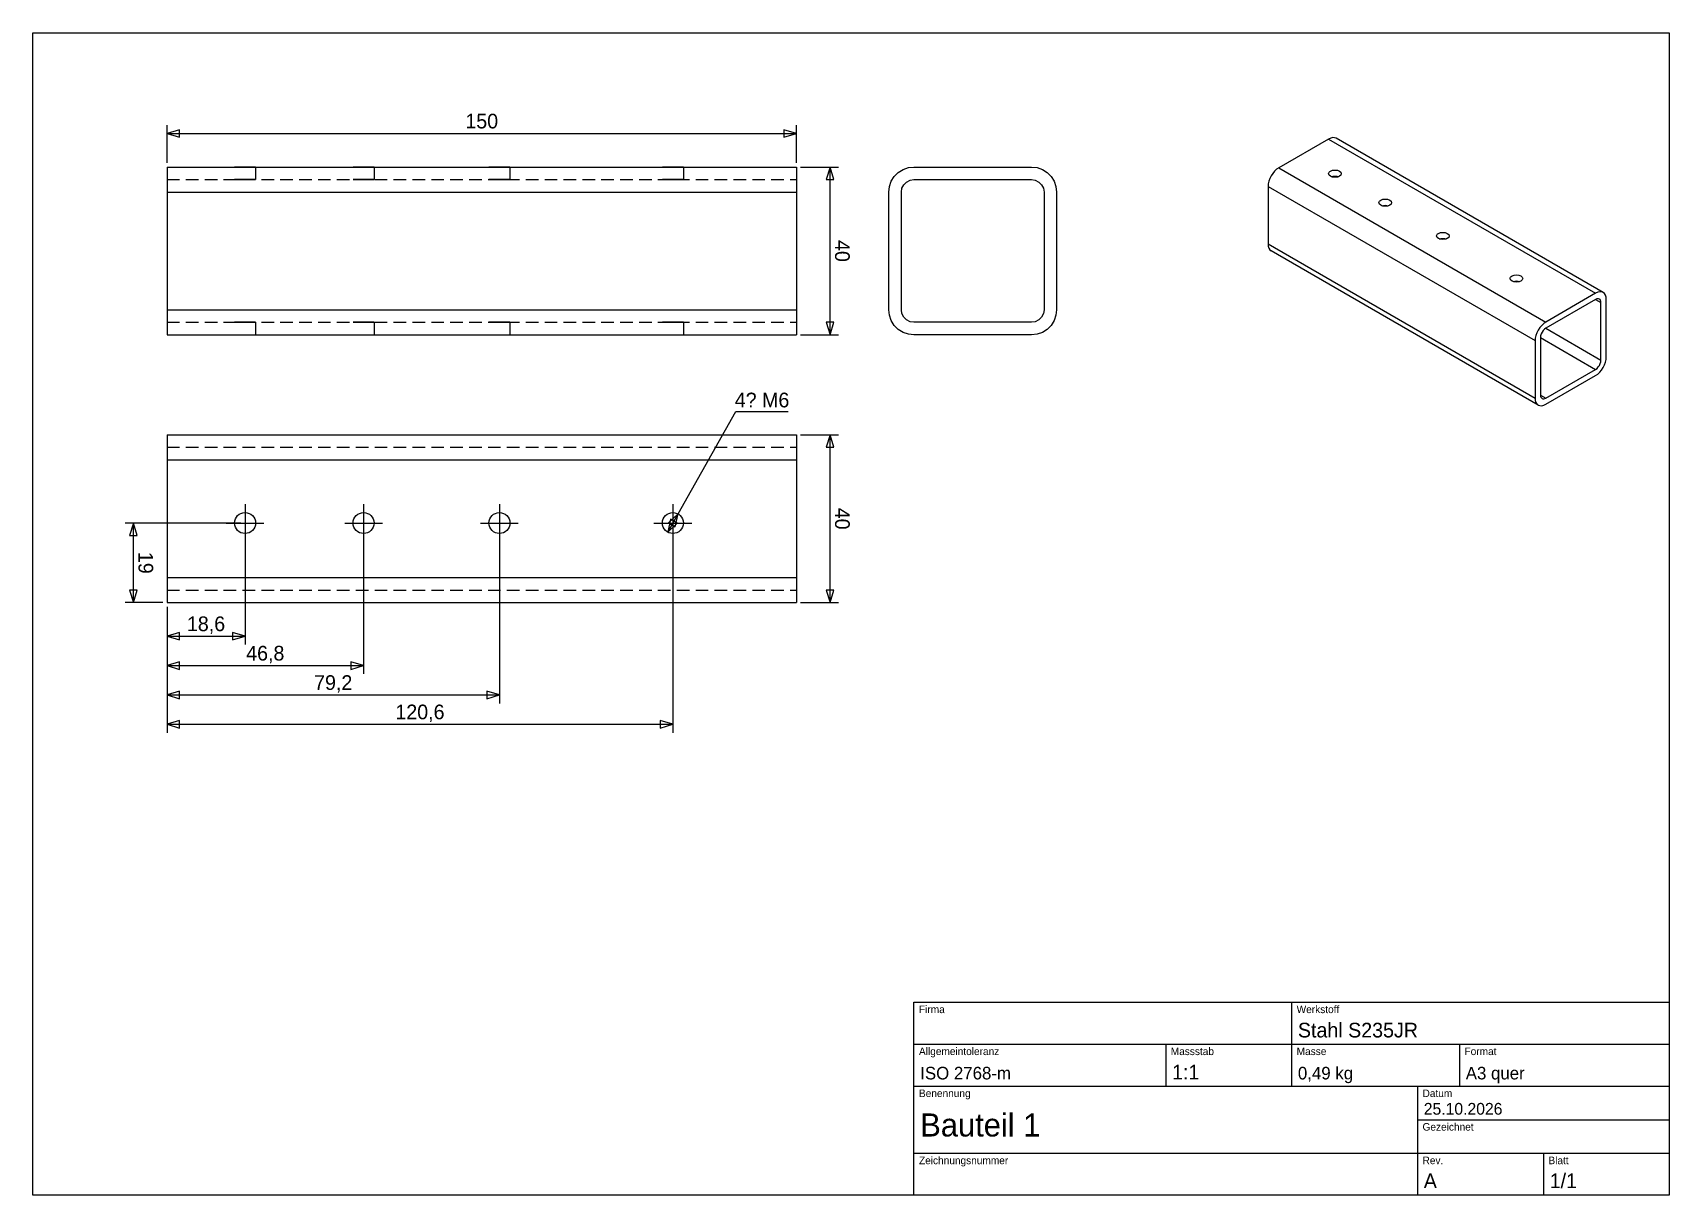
# Model space of a CAD drawing. Header units: millimetres. Extents: x 20 to 410, y 10 to 287.
import ezdxf
from ezdxf.enums import TextEntityAlignment as Align

# ---------------------------------------------------------------- set-up
doc = ezdxf.new("R2010")
doc.units = ezdxf.units.MM
doc.linetypes.add('CENTER', pattern=[15, 9, -2, 2, -2])
doc.linetypes.add('DASHED', pattern=[4.5, 3, -1.5])
for name, color, linetype in [('KONTUR', 7, 'CONTINUOUS'), ('MASSE', 3, 'CONTINUOUS'), ('MITTELLINIE', 1, 'CENTER'), ('RAHMEN', 7, 'CONTINUOUS'), ('TEXT', 7, 'CONTINUOUS'), ('VERDECKT', 8, 'DASHED')]:
    doc.layers.add(name, color=color, linetype=linetype)

msp = doc.modelspace()

# ---------------------------------------------------------------- linework, layer by layer
at = {"layer": 'KONTUR'}
for points in [[(330.614804, 261.839626), (330.229055, 261.982463), (329.788958, 262), (329.311424, 261.891566), (328.814804, 261.661324), (316.935416, 254.802754), (316.438797, 254.459551), (315.961263, 254.016579), (315.521165, 253.490859), (315.135416, 252.902596), (314.818839, 252.274397), (314.5836, 251.630401), (314.43874, 250.995358), (314.389826, 250.393672), (314.389826, 236.676526), (378.029438, 199.934182)], [(328.814804, 261.661324), (392.454416, 224.918974)], [(394.254416, 225.097282), (330.614804, 261.839626)], [(52, 255), (52, 254.96227), (52, 254.84957), (52, 254.6633), (52, 254.40581), (52, 254.08035), (52, 253.69099), (52, 253.24264), (52, 252.74094), (52, 252.19219), (52, 251.6033), (52, 250.98167), (52, 250.33513), (52, 249.67179), (52, 249), (52, 221), (202, 221)], [(52, 255), (128.71929, 255)], [(52, 255), (202, 255)], [(73.09931, 255), (73.03663, 255), (72.85173, 255), (72.55389, 255), (72.15804, 255), (71.68402, 255), (71.15561, 255), (70.59931, 255), (70.04301, 255), (69.5146, 255), (69.04059, 255), (68.64473, 255), (68.34689, 255), (68.16199, 255), (68.09931, 255)], [(101.34271, 255), (101.28003, 255), (101.09513, 255), (100.79729, 255), (100.40143, 255), (99.92742, 255), (99.39901, 255), (98.84271, 255), (98.28641, 255), (97.758, 255), (97.28399, 255), (96.88813, 255), (96.59029, 255), (96.40539, 255), (96.34271, 255)], [(133.71929, 255), (133.65661, 255), (133.47171, 255), (133.17387, 255), (132.77801, 255), (132.304, 255), (131.77559, 255), (131.21929, 255), (130.66299, 255), (130.13458, 255), (129.66056, 255), (129.26471, 255), (128.96687, 255), (128.78197, 255), (128.71929, 255)], [(133.71929, 255), (170.05109, 255)], [(175.05109, 255), (174.98841, 255), (174.80351, 255), (174.50567, 255), (174.10982, 255), (173.6358, 255), (173.10739, 255), (172.55109, 255), (171.99479, 255), (171.46638, 255), (170.99237, 255), (170.59651, 255), (170.29867, 255), (170.11377, 255), (170.05109, 255)], [(175.05109, 255), (202, 255)], [(202, 255), (202, 254.96227), (202, 254.84957), (202, 254.6633), (202, 254.40581), (202, 254.08035), (202, 253.69099), (202, 253.24264), (202, 252.74094), (202, 252.19219), (202, 251.6033), (202, 250.98167), (202, 250.33513), (202, 249.67179), (202, 249), (202, 221)], [(258, 215), (230, 215), (228.664874, 215.150433), (227.396698, 215.594187), (226.259061, 216.309011), (225.309011, 217.259061), (224.594187, 218.396698), (224.150433, 219.664874), (224, 221), (224, 249), (224.150433, 250.335126), (224.594187, 251.603302), (225.309011, 252.740939), (226.259061, 253.690989), (227.396698, 254.405813), (228.664874, 254.849567), (230, 255), (258, 255), (259.335126, 254.849567), (260.603302, 254.405813), (261.740939, 253.690989), (262.690989, 252.740939), (263.405813, 251.603302), (263.849567, 250.335126), (264, 249), (264, 221), (263.849567, 219.664874), (263.405813, 218.396698), (262.690989, 217.259061), (261.740939, 216.309011), (260.603302, 215.594187), (259.335126, 215.150433), (258, 215), (258, 215)], [(316.935416, 254.802754), (380.575022, 218.060404)], [(329.267078, 254.03542), (329.753713, 254.223153), (330.327739, 254.289076), (330.901766, 254.223154), (331.388401, 254.035423), (331.71356, 253.754463), (331.82774, 253.423048), (331.713556, 253.091635), (331.388396, 252.810678), (330.901763, 252.622948), (330.32774, 252.557026), (329.753717, 252.622948), (329.267084, 252.810678), (328.941924, 253.091635), (328.82774, 253.423048), (328.856561, 253.592002), (328.94192, 253.754464), (329.080535, 253.904187), (329.267078, 254.03542), (329.267078, 254.03542)], [(261, 221), (260.85317, 220.072949), (260.427051, 219.236644), (259.763356, 218.572949), (258.927051, 218.14683), (258, 218), (230, 218), (229.072949, 218.14683), (228.236644, 218.572949), (227.572949, 219.236644), (227.14683, 220.072949), (227, 221), (227, 249), (227.14683, 249.927051), (227.572949, 250.763356), (228.236644, 251.427051), (229.072949, 251.85317), (230, 252), (258, 252), (258.927051, 251.85317), (259.763356, 251.427051), (260.427051, 250.763356), (260.85317, 249.927051), (261, 249), (261, 221), (261, 221)], [(314.389826, 250.393672), (378.029438, 213.651322)], [(329.534012, 252.688204), (329.914936, 252.785942), (330.32774, 252.819382), (330.740541, 252.785942), (331.121462, 252.688204)], [(330.087602, 252.568192), (330.087602, 252.80821)], [(52, 249), (202, 249)], [(341.249738, 247.117234), (341.736375, 247.304965), (342.310401, 247.370886), (342.884426, 247.304962), (343.371061, 247.117231), (343.69622, 246.836271), (343.8104, 246.504856), (343.696216, 246.173443), (343.371056, 245.892486), (342.884423, 245.704756), (342.3104, 245.638834), (341.736377, 245.704756), (341.249744, 245.892486), (340.924584, 246.173443), (340.8104, 246.504856), (340.839221, 246.67381), (340.92458, 246.836272), (341.063194, 246.985998), (341.249738, 247.117234), (341.249738, 247.117234)], [(341.516672, 245.770012), (341.897596, 245.86775), (342.3104, 245.90119), (342.723201, 245.86775), (343.104122, 245.770012)], [(354.985958, 239.18662), (355.472591, 239.374352), (356.046615, 239.440275), (356.62064, 239.374354), (357.107277, 239.186623), (357.432438, 238.905663), (357.54662, 238.574248), (357.432436, 238.242835), (357.107276, 237.961878), (356.620643, 237.774148), (356.04662, 237.708226), (355.472597, 237.774148), (354.985964, 237.961878), (354.660804, 238.242835), (354.54662, 238.574248), (354.575441, 238.743202), (354.6608, 238.905664), (354.799415, 239.055387), (354.985958, 239.18662), (354.985958, 239.18662)], [(355.252892, 237.839404), (355.633816, 237.937142), (356.04662, 237.970582), (356.459421, 237.937142), (356.840342, 237.839404)], [(314.389826, 236.676526), (314.438741, 236.13132), (314.583602, 235.663546), (314.81884, 235.291179), (315.135416, 235.02853)], [(378.775022, 198.286186), (315.135416, 235.02853)], [(372.521558, 229.062436), (373.008191, 229.250168), (373.582215, 229.316091), (374.15624, 229.25017), (374.642875, 229.062439), (374.968034, 228.781479), (375.082214, 228.450064), (374.96803, 228.118651), (374.64287, 227.837694), (374.156237, 227.649964), (373.582214, 227.584042), (373.008191, 227.649964), (372.521558, 227.837694), (372.196398, 228.118651), (372.082214, 228.450064), (372.111035, 228.619018), (372.196394, 228.78148), (372.335012, 228.931203), (372.521558, 229.062436), (372.521558, 229.062436)], [(372.788492, 227.71522), (373.169413, 227.812958), (373.582214, 227.846398), (373.995018, 227.812958), (374.375942, 227.71522)], [(380.575022, 198.464488), (392.454416, 205.323058), (392.951035, 205.666261), (393.428569, 206.109233), (393.868667, 206.634953), (394.254416, 207.223216), (394.570992, 207.851416), (394.806229, 208.495412), (394.951087, 209.130454), (395, 209.73214), (395, 223.44928), (394.951088, 223.994489), (394.80623, 224.462266), (394.570992, 224.834633), (394.254416, 225.097282), (393.868667, 225.240119), (393.42857, 225.257656), (392.951035, 225.149219), (392.454416, 224.918974), (380.575022, 218.060404), (380.078403, 217.717201), (379.600869, 217.274229), (379.160771, 216.748509), (378.775022, 216.160246), (378.458446, 215.532046), (378.223209, 214.88805), (378.078351, 214.253008), (378.029438, 213.651322), (378.029438, 199.934182), (378.07835, 199.388976), (378.223208, 198.921202), (378.458446, 198.548835), (378.775022, 198.286186), (379.16077, 198.143346), (379.600868, 198.125806), (380.078403, 198.234243), (380.575022, 198.464488), (380.575022, 198.464488)], [(379.30223, 200.669026), (379.326687, 200.396423), (379.399118, 200.162536), (379.516735, 199.976353), (379.675022, 199.845028), (379.867898, 199.773611), (380.087948, 199.764844), (380.326714, 199.819061), (380.575022, 199.934182), (392.454416, 206.792752), (392.783839, 207.033022), (393.090812, 207.357075), (393.354416, 207.742828), (393.556687, 208.163995), (393.68384, 208.59187), (393.727208, 208.997296), (393.727208, 222.714436), (393.702753, 222.987039), (393.630326, 223.220926), (393.512706, 223.40711), (393.354416, 223.538434), (393.161543, 223.609854), (392.941496, 223.618624), (392.702727, 223.564404), (392.454416, 223.44928), (393.727208, 222.714436)], [(392.454416, 223.44928), (380.575022, 216.59071), (393.727208, 208.997296)], [(52, 221), (52, 220.32821), (52, 219.66487), (52, 219.01833), (52, 218.3967), (52, 217.80781), (52, 217.25906), (52, 216.75736), (52, 216.30901), (52, 215.91965), (52, 215.59419), (52, 215.3367), (52, 215.15043), (52, 215.03773), (52, 215)], [(202, 221), (202, 220.32821), (202, 219.66487), (202, 219.01833), (202, 218.3967), (202, 217.80781), (202, 217.25906), (202, 216.75736), (202, 216.30901), (202, 215.91965), (202, 215.59419), (202, 215.3367), (202, 215.15043), (202, 215.03773), (202, 215)], [(52, 215), (202, 215)], [(380.575022, 216.59071), (380.245599, 216.35044), (379.938626, 216.026387), (379.675022, 215.640634), (379.472752, 215.21947), (379.345599, 214.791596), (379.30223, 214.386172), (392.454416, 206.792752)], [(379.30223, 214.386172), (379.30223, 200.669026), (380.575022, 199.934182)], [(52, 191.212996), (52, 191.175266), (52, 191.062566), (52, 190.876296), (52, 190.618806), (52, 190.293346), (52, 189.903986), (52, 189.455636), (52, 188.953936), (52, 188.405186), (52, 187.816296), (52, 187.194666), (52, 186.548126), (52, 185.884786), (52, 185.212996), (52, 157.212996), (52, 156.541206), (52, 155.877866), (52, 155.231326), (52, 154.609696), (52, 154.020806), (52, 153.472056), (52, 152.970356), (52, 152.522006), (52, 152.132646), (52, 151.807186), (52, 151.549696), (52, 151.363426), (52, 151.250726), (52, 151.212996), (202, 151.212996)], [(52, 191.212996), (202, 191.212996)], [(52, 191.212996), (202, 191.212996)], [(202, 191.212996), (202, 191.175266), (202, 191.062566), (202, 190.876296), (202, 190.618806), (202, 190.293346), (202, 189.903986), (202, 189.455636), (202, 188.953936), (202, 188.405186), (202, 187.816296), (202, 187.194666), (202, 186.548126), (202, 185.884786), (202, 185.212996), (202, 157.212996), (202, 156.541206), (202, 155.877866), (202, 155.231326), (202, 154.609696), (202, 154.020806), (202, 153.472056), (202, 152.970356), (202, 152.522006), (202, 152.132646), (202, 151.807186), (202, 151.549696), (202, 151.363426), (202, 151.250726), (202, 151.212996)], [(52, 185.212996), (202, 185.212996)], [(52, 157.212996), (202, 157.212996)]]:
    msp.add_lwpolyline(points, dxfattribs=at)
for centre in [(70.59931, 170.179696), (98.84271, 170.179696), (131.21929, 170.179696), (172.55109, 170.179696)]:
    msp.add_circle(centre, 2.5, dxfattribs=at)
at = {"layer": 'MASSE'}
for p, q in [((52, 256), (52, 265)), ((52, 263), (202, 263)), ((202, 256), (202, 265)), ((203, 255), (212, 255)), ((210, 215), (210, 255)), ((203, 215), (212, 215)), ((171.322, 168.003), (187.549, 196.738)), ((187.549, 196.738), (200.049, 196.738)), ((203, 191.213), (212, 191.213)), ((210, 151.213), (210, 191.213)), ((69.599, 170.18), (42, 170.18)), ((44, 151.213), (44, 170.18)), ((70.599, 169.18), (70.599, 141.213)), ((98.843, 169.18), (98.843, 134.213)), ((131.219, 169.18), (131.219, 127.213)), ((172.551, 169.18), (172.551, 120.213)), ((51, 151.213), (42, 151.213)), ((52, 150.213), (52, 141.213)), ((52, 150.213), (52, 134.213)), ((52, 150.213), (52, 127.213)), ((52, 150.213), (52, 120.213)), ((203, 151.213), (212, 151.213)), ((52, 143.213), (70.599, 143.213)), ((52, 136.213), (98.843, 136.213)), ((52, 129.213), (131.219, 129.213)), ((52, 122.213), (172.551, 122.213))]:
    msp.add_line(p, q, dxfattribs=at)
for points in [[(52, 263), (55, 262.1), (55, 263.9)], [(202, 263), (199, 263.9), (199, 262.1)], [(210, 255), (209.1, 252), (210.9, 252)], [(210, 215), (210.9, 218), (209.1, 218)], [(210, 191.213), (209.1, 188.213), (210.9, 188.213)], [(173.78, 172.357), (171.522, 170.187), (173.089, 169.302)], [(44, 170.18), (43.1, 167.18), (44.9, 167.18)], [(171.322, 168.003), (173.581, 170.173), (172.013, 171.058)], [(44, 151.213), (44.9, 154.213), (43.1, 154.213)], [(210, 151.213), (210.9, 154.213), (209.1, 154.213)], [(52, 143.213), (55, 142.313), (55, 144.113)], [(70.599, 143.213), (67.599, 144.113), (67.599, 142.313)], [(52, 136.213), (55, 135.313), (55, 137.113)], [(98.843, 136.213), (95.843, 137.113), (95.843, 135.313)], [(52, 129.213), (55, 128.313), (55, 130.113)], [(131.219, 129.213), (128.219, 130.113), (128.219, 128.313)], [(52, 122.213), (55, 121.313), (55, 123.113)], [(172.551, 122.213), (169.551, 123.113), (169.551, 121.313)]]:
    msp.add_lwpolyline(points, close=True, dxfattribs=at)
at = {"layer": 'MITTELLINIE'}
for p, q in [((70.59931, 174.679696), (70.59931, 165.679696)), ((98.84271, 174.679696), (98.84271, 165.679696)), ((131.21929, 174.679696), (131.21929, 165.679696)), ((172.55109, 174.679696), (172.55109, 165.679696)), ((66.09931, 170.179696), (75.09931, 170.179696)), ((94.34271, 170.179696), (103.34271, 170.179696)), ((126.71929, 170.179696), (135.71929, 170.179696)), ((168.05109, 170.179696), (177.05109, 170.179696))]:
    msp.add_line(p, q, dxfattribs=at)
at = {"layer": 'RAHMEN'}
for p, q in [((320, 56), (320, 46)), ((230, 46), (410, 46)), ((290, 46), (290, 36)), ((320, 46), (320, 36)), ((360, 46), (360, 36)), ((230, 36), (410, 36)), ((350, 36), (350, 10)), ((350, 28), (410, 28)), ((230, 20), (410, 20)), ((380, 20), (380, 10))]:
    msp.add_line(p, q, dxfattribs=at)
for points in [[(20, 287), (410, 287), (410, 10), (20, 10)], [(230, 56), (410, 56), (410, 10), (230, 10)]]:
    msp.add_lwpolyline(points, close=True, dxfattribs=at)
at = {"layer": 'VERDECKT'}
for points in [[(73.09931, 255), (73.09931, 252), (73.03663, 252), (72.85173, 252), (72.55389, 252), (72.15804, 252), (71.68402, 252), (71.15561, 252), (70.59931, 252), (70.04301, 252), (69.5146, 252), (69.04059, 252), (68.64473, 252), (68.34689, 252), (68.16199, 252), (68.09931, 252), (68.16199, 252), (68.34689, 252), (68.64473, 252), (69.04059, 252), (69.5146, 252), (70.04301, 252), (70.59931, 252), (71.15561, 252), (71.68402, 252), (72.15804, 252), (72.55389, 252), (72.85173, 252), (73.03663, 252), (73.09931, 252)], [(101.34271, 255), (101.34271, 252), (101.28003, 252), (101.09513, 252), (100.79729, 252), (100.40143, 252), (99.92742, 252), (99.39901, 252), (98.84271, 252), (98.28641, 252), (97.758, 252), (97.28399, 252), (96.88813, 252), (96.59029, 252), (96.40539, 252), (96.34271, 252), (96.40539, 252), (96.59029, 252), (96.88813, 252), (97.28399, 252), (97.758, 252), (98.28641, 252), (98.84271, 252), (99.39901, 252), (99.92742, 252), (100.40143, 252), (100.79729, 252), (101.09513, 252), (101.28003, 252), (101.34271, 252)], [(133.71929, 255), (133.71929, 252), (133.65661, 252), (133.47171, 252), (133.17387, 252), (132.77801, 252), (132.304, 252), (131.77559, 252), (131.21929, 252), (130.66299, 252), (130.13458, 252), (129.66056, 252), (129.26471, 252), (128.96687, 252), (128.78197, 252), (128.71929, 252), (128.78197, 252), (128.96687, 252), (129.26471, 252), (129.66056, 252), (130.13458, 252), (130.66299, 252), (131.21929, 252), (131.77559, 252), (132.304, 252), (132.77801, 252), (133.17387, 252), (133.47171, 252), (133.65661, 252), (133.71929, 252)], [(175.05109, 255), (175.05109, 252), (174.98841, 252), (174.80351, 252), (174.50567, 252), (174.10982, 252), (173.6358, 252), (173.10739, 252), (172.55109, 252), (171.99479, 252), (171.46638, 252), (170.99237, 252), (170.59651, 252), (170.29867, 252), (170.11377, 252), (170.05109, 252), (170.11377, 252), (170.29867, 252), (170.59651, 252), (170.99237, 252), (171.46638, 252), (171.99479, 252), (172.55109, 252), (173.10739, 252), (173.6358, 252), (174.10982, 252), (174.50567, 252), (174.80351, 252), (174.98841, 252), (175.05109, 252)], [(52, 252), (202, 252)], [(52, 252), (202, 252)], [(52, 218), (202, 218)], [(52, 218), (202, 218)], [(68.09931, 218), (68.16199, 218), (68.34689, 218), (68.64473, 218), (69.04059, 218), (69.5146, 218), (70.04301, 218), (70.59931, 218), (71.15561, 218), (71.68402, 218), (72.15804, 218), (72.55389, 218), (72.85173, 218), (73.03663, 218), (73.09931, 218), (73.09931, 215)], [(73.09931, 218), (73.03663, 218), (72.85173, 218), (72.55389, 218), (72.15804, 218), (71.68402, 218), (71.15561, 218), (70.59931, 218), (70.04301, 218), (69.5146, 218), (69.04059, 218), (68.64473, 218), (68.34689, 218), (68.16199, 218), (68.09931, 218)], [(96.34271, 218), (96.40539, 218), (96.59029, 218), (96.88813, 218), (97.28399, 218), (97.758, 218), (98.28641, 218), (98.84271, 218), (99.39901, 218), (99.92742, 218), (100.40143, 218), (100.79729, 218), (101.09513, 218), (101.28003, 218), (101.34271, 218), (101.34271, 215)], [(101.34271, 218), (101.28003, 218), (101.09513, 218), (100.79729, 218), (100.40143, 218), (99.92742, 218), (99.39901, 218), (98.84271, 218), (98.28641, 218), (97.758, 218), (97.28399, 218), (96.88813, 218), (96.59029, 218), (96.40539, 218), (96.34271, 218)], [(128.71929, 218), (128.78197, 218), (128.96687, 218), (129.26471, 218), (129.66056, 218), (130.13458, 218), (130.66299, 218), (131.21929, 218), (131.77559, 218), (132.304, 218), (132.77801, 218), (133.17387, 218), (133.47171, 218), (133.65661, 218), (133.71929, 218), (133.71929, 215)], [(133.71929, 218), (133.65661, 218), (133.47171, 218), (133.17387, 218), (132.77801, 218), (132.304, 218), (131.77559, 218), (131.21929, 218), (130.66299, 218), (130.13458, 218), (129.66056, 218), (129.26471, 218), (128.96687, 218), (128.78197, 218), (128.71929, 218)], [(170.05109, 218), (170.11377, 218), (170.29867, 218), (170.59651, 218), (170.99237, 218), (171.46638, 218), (171.99479, 218), (172.55109, 218), (173.10739, 218), (173.6358, 218), (174.10982, 218), (174.50567, 218), (174.80351, 218), (174.98841, 218), (175.05109, 218), (175.05109, 215)], [(175.05109, 218), (174.98841, 218), (174.80351, 218), (174.50567, 218), (174.10982, 218), (173.6358, 218), (173.10739, 218), (172.55109, 218), (171.99479, 218), (171.46638, 218), (170.99237, 218), (170.59651, 218), (170.29867, 218), (170.11377, 218), (170.05109, 218)], [(52, 188.212996), (202, 188.212996)], [(52, 188.212996), (202, 188.212996)], [(52, 154.212996), (202, 154.212996)], [(52, 154.212996), (202, 154.212996)]]:
    msp.add_lwpolyline(points, dxfattribs=at)

# ---------------------------------------------------------------- texts
at = {"layer": 'MASSE'}
for s, p in [('150', (127, 264.2)), ('4? M6', (193.799, 197.738)), ('18,6', (61.3, 144.413)), ('46,8', (75.421, 137.413)), ('79,2', (91.61, 130.413)), ('120,6', (112.276, 123.413))]:
    msp.add_text(s, height=3.5, dxfattribs=at).set_placement(p, align=Align.CENTER)
for s, p in [('40', (211.2, 235)), ('40', (211.2, 171.213)), ('19', (45.2, 160.696))]:
    msp.add_text(s, height=3.5, rotation=-90, dxfattribs=at).set_placement(p, align=Align.CENTER)
at = {"layer": 'TEXT'}
for s, height, p in [('Firma', 1.8, (231.2, 53.4)), ('Werkstoff', 1.8, (321.2, 53.4)), ('Stahl S235JR', 3.5, (321.5, 47.6)), ('Allgemeintoleranz', 1.8, (231.2, 43.4)), ('Massstab', 1.8, (291.2, 43.4)), ('Masse', 1.8, (321.2, 43.4)), ('Format', 1.8, (361.2, 43.4)), ('ISO 2768-m', 3, (231.5, 37.6)), ('1:1', 3.5, (291.5, 37.6)), ('0,49 kg', 3, (321.5, 37.6)), ('A3 quer', 3, (361.5, 37.6)), ('Benennung', 1.8, (231.2, 33.4)), ('Datum', 1.8, (351.2, 33.4)), ('25.10.2026', 2.8, (351.5, 29.2)), ('Bauteil 1', 5.5, (231.5, 24)), ('Gezeichnet', 1.8, (351.2, 25.4)), ('Zeichnungsnummer', 1.8, (231.2, 17.4)), ('Rev.', 1.8, (351.2, 17.4)), ('Blatt', 1.8, (381.2, 17.4)), ('A', 3.5, (351.5, 11.7)), ('1/1', 3.5, (381.5, 11.7))]:
    msp.add_text(s, height=height, dxfattribs=at).set_placement(p)

doc.saveas('drawing.dxf')
